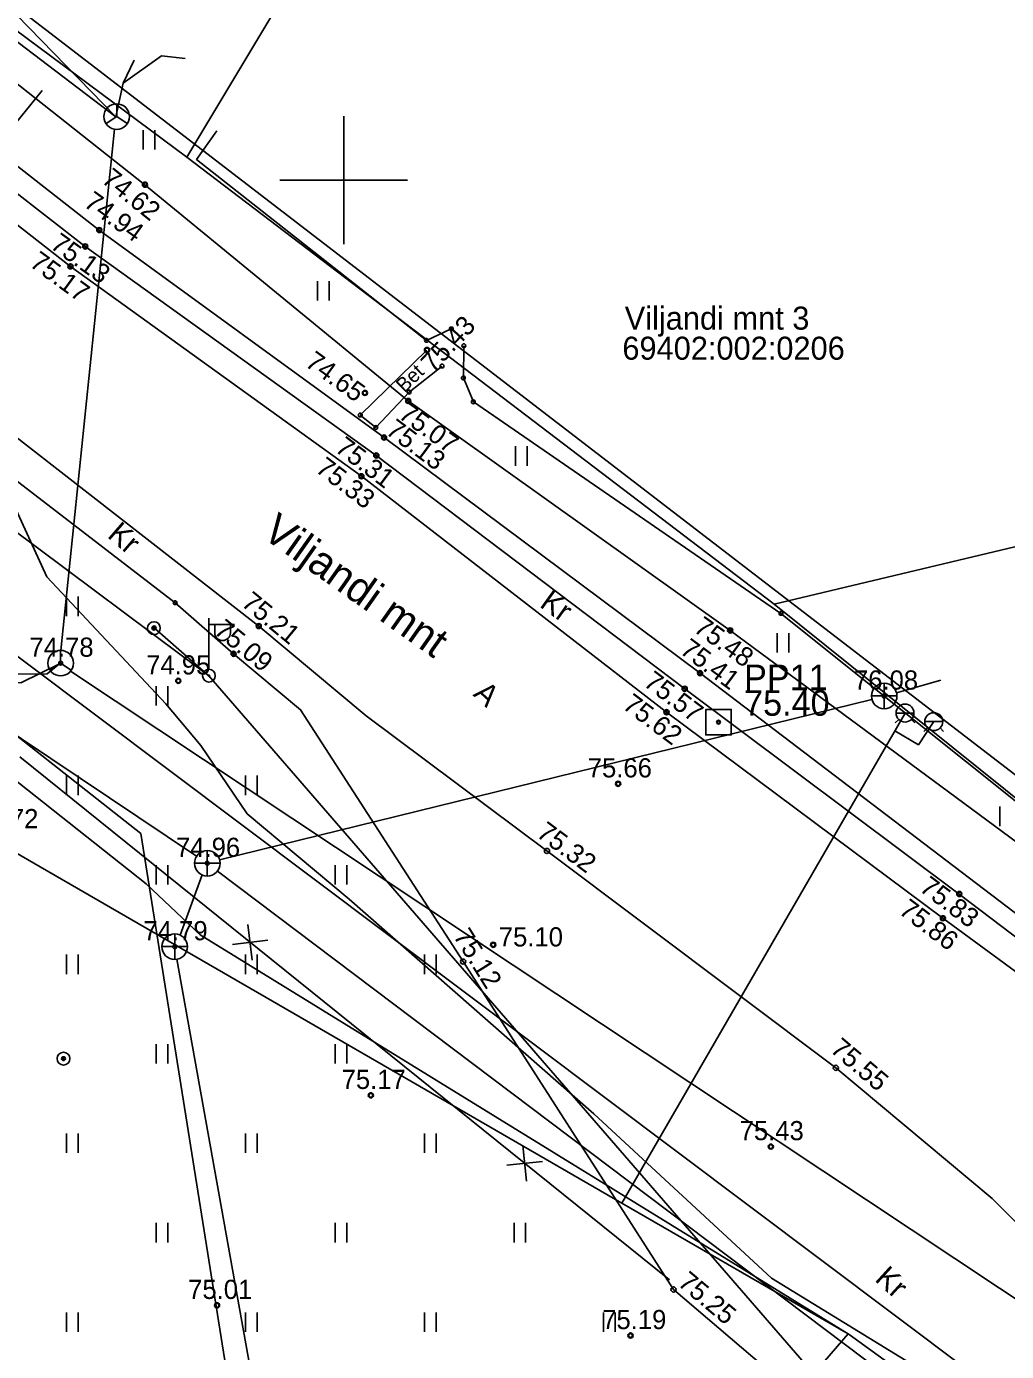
# Model space of a CAD drawing. Extents: x 631561 to 632340, y 6446672 to 6447246.
# Drawn here: x 632187.6 to 632225.9, y 6446854.2 to 6446906 of the extents above; entities that cross this region are included whole.
import ezdxf

# ---------------------------------------------------------------- set-up
doc = ezdxf.new("R2010")
doc.units = 0
for name, color, linetype in [('AED', 7, 'Continuous'), ('ALUSVORK', 7, 'Continuous'), ('HALJASTUS', 7, 'Continuous'), ('KKAEV', 7, 'Continuous'), ('KORGUS-EH2000', 7, 'Continuous'), ('KTRASS', 7, 'Continuous'), ('MOOTMPUNKT', 7, 'Continuous'), ('MOOTPIIR', 7, 'Continuous'), ('MPOHULIIN', 7, 'Continuous'), ('PIIR', 7, 'Continuous'), ('POST', 7, 'Continuous'), ('RAJATIS', 7, 'Continuous'), ('SIKAEV', 7, 'Continuous'), ('SITRASS', 7, 'Continuous'), ('TEE', 7, 'Continuous'), ('VEEKOGU', 7, 'Continuous'), ('VKAEV', 7, 'Continuous'), ('VORK', 7, 'Continuous'), ('VTRASS', 7, 'Continuous')]:
    doc.layers.add(name, color=color, linetype=linetype)

msp = doc.modelspace()

# ---------------------------------------------------------------- linework, layer by layer
at = {"layer": 'AED'}
for points in [[(632195.036, 6446901.931), (632194.244, 6446900.813), (632203.238, 6446893.736), (632204.211, 6446894.182)], [(632238.833, 6446865.671), (632217.105, 6446883.058), (632205.072, 6446891.333), (632204.683, 6446892.265), (632204.699, 6446893.527)]]:
    msp.add_lwpolyline(points, dxfattribs=at)
at = {"layer": 'ALUSVORK'}
msp.add_lwpolyline([(632214.163, 6446879.303), (632215.163, 6446879.303), (632215.163, 6446878.303), (632214.163, 6446878.303)], close=True, dxfattribs=at)
msp.add_circle((632214.663, 6446878.803), 0.05, dxfattribs=at)
at = {"layer": 'HALJASTUS'}
for p, q in [((632192.157, 6446901.961), (632192.157, 6446901.2)), ((632192.612, 6446901.961), (632192.612, 6446901.2)), ((632198.975, 6446896.053), (632198.975, 6446895.292)), ((632199.43, 6446896.053), (632199.43, 6446895.292)), ((632206.721, 6446889.594), (632206.721, 6446888.833)), ((632207.176, 6446889.594), (632207.176, 6446888.833)), ((632189.163, 6446883.712), (632189.163, 6446882.951)), ((632189.619, 6446883.712), (632189.619, 6446882.951)), ((632216.957, 6446882.283), (632216.957, 6446881.522)), ((632217.412, 6446882.283), (632217.412, 6446881.522)), ((632192.663, 6446880.212), (632192.663, 6446879.451)), ((632193.119, 6446880.212), (632193.119, 6446879.451)), ((632189.163, 6446876.712), (632189.163, 6446875.951)), ((632189.619, 6446876.712), (632189.619, 6446875.951)), ((632196.163, 6446876.712), (632196.163, 6446875.951)), ((632196.619, 6446876.712), (632196.619, 6446875.951)), ((632225.671, 6446875.501), (632225.671, 6446874.739)), ((632192.663, 6446873.212), (632192.663, 6446872.451)), ((632193.119, 6446873.212), (632193.119, 6446872.451)), ((632199.663, 6446873.212), (632199.663, 6446872.451)), ((632200.119, 6446873.212), (632200.119, 6446872.451)), ((632189.163, 6446869.712), (632189.163, 6446868.951)), ((632189.619, 6446869.712), (632189.619, 6446868.951)), ((632196.163, 6446869.712), (632196.163, 6446868.951)), ((632196.619, 6446869.712), (632196.619, 6446868.951)), ((632203.163, 6446869.712), (632203.163, 6446868.951)), ((632203.619, 6446869.712), (632203.619, 6446868.951)), ((632192.663, 6446866.212), (632192.663, 6446865.451)), ((632193.119, 6446866.212), (632193.119, 6446865.451)), ((632199.663, 6446866.212), (632199.663, 6446865.451)), ((632200.119, 6446866.212), (632200.119, 6446865.451)), ((632189.163, 6446862.712), (632189.163, 6446861.951)), ((632189.619, 6446862.712), (632189.619, 6446861.951)), ((632196.163, 6446862.712), (632196.163, 6446861.951)), ((632196.619, 6446862.712), (632196.619, 6446861.951)), ((632203.163, 6446862.712), (632203.163, 6446861.951)), ((632203.619, 6446862.712), (632203.619, 6446861.951)), ((632192.663, 6446859.212), (632192.663, 6446858.451)), ((632193.119, 6446859.212), (632193.119, 6446858.451)), ((632199.663, 6446859.212), (632199.663, 6446858.451)), ((632200.119, 6446859.212), (632200.119, 6446858.451)), ((632206.663, 6446859.212), (632206.663, 6446858.451)), ((632207.119, 6446859.212), (632207.119, 6446858.451)), ((632189.163, 6446855.712), (632189.163, 6446854.951)), ((632189.619, 6446855.712), (632189.619, 6446854.951)), ((632196.163, 6446855.712), (632196.163, 6446854.951)), ((632196.619, 6446855.712), (632196.619, 6446854.951)), ((632203.163, 6446855.712), (632203.163, 6446854.951)), ((632203.619, 6446855.712), (632203.619, 6446854.951)), ((632210.163, 6446855.712), (632210.163, 6446854.951)), ((632210.619, 6446855.712), (632210.619, 6446854.951))]:
    msp.add_line(p, q, dxfattribs=at)
at = {"layer": 'KKAEV'}
for p, q in [((632221.145, 6446879.326), (632221.145, 6446880.326)), ((632220.645, 6446879.826), (632221.645, 6446879.826)), ((632194.665, 6446872.782), (632194.665, 6446873.782)), ((632194.165, 6446873.282), (632195.165, 6446873.282)), ((632193.389, 6446869.521), (632193.389, 6446870.521)), ((632192.889, 6446870.021), (632193.889, 6446870.021))]:
    msp.add_line(p, q, dxfattribs=at)
for centre in [(632221.145, 6446879.826), (632194.665, 6446873.282), (632193.389, 6446870.021)]:
    msp.add_circle(centre, 0.5, dxfattribs=at)
at = {"layer": 'KORGUS-EH2000'}
for centre in [(632192.226, 6446899.826), (632190.439, 6446898.05), (632189.892, 6446897.409), (632189.311, 6446896.629), (632203.259, 6446893.359), (632200.83, 6446891.68), (632202.526, 6446891.368), (632201.58, 6446889.937), (632201.277, 6446889.232), (632200.693, 6446888.421), (632196.675, 6446882.561), (632215.121, 6446882.389), (632195.692, 6446881.475), (632213.943, 6446880.719), (632193.53, 6446880.418), (632213.34, 6446880.109), (632212.63, 6446879.192), (632210.736, 6446876.391), (632207.953, 6446873.764), (632224.082, 6446872.08), (632223.444, 6446871.13), (632205.849, 6446870.094), (632204.673, 6446869.435), (632219.253, 6446865.281), (632201.063, 6446864.205), (632216.711, 6446862.2), (632212.902, 6446856.61), (632195.047, 6446855.991), (632211.222, 6446854.81)]:
    msp.add_circle(centre, 0.1, dxfattribs=at)
at = {"layer": 'KTRASS'}
for p, q in [((632196.255, 6446870.885), (632196.425, 6446869.495)), ((632195.645, 6446870.105), (632197.034, 6446870.275)), ((632207.002, 6446862.239), (632207.153, 6446860.847)), ((632206.381, 6446861.468), (632207.773, 6446861.618))]:
    msp.add_line(p, q, dxfattribs=at)
for points in [[(632195.33, 6446848.56), (632195.82, 6446850.89), (632192.069, 6446874.442), (632167.524, 6446893.769)], [(632194.246, 6446873.555), (632169.139, 6446890.381)], [(632221.63, 6446879.947), (632223.366, 6446880.439)], [(632195.145, 6446873.423), (632220.664, 6446879.691)], [(632212.74, 6446856.984), (632187.337, 6446877.44)], [(632193.599, 6446870.475), (632194.459, 6446872.826)], [(632225.733, 6446849.845), (632195.059, 6446872.974)], [(632196.875, 6446850.555), (632193.479, 6446869.529)]]:
    msp.add_lwpolyline(points, dxfattribs=at)
at = {"layer": 'MOOTMPUNKT'}
for centre in [(632192.226, 6446899.826), (632190.439, 6446898.05), (632189.892, 6446897.409), (632189.311, 6446896.629), (632204.211, 6446894.182), (632203.238, 6446893.736), (632204.699, 6446893.527), (632203.259, 6446893.359), (632203.847, 6446892.731), (632204.683, 6446892.265), (632200.83, 6446891.68), (632202.559, 6446891.714), (632202.526, 6446891.368), (632205.072, 6446891.333), (632200.649, 6446890.814), (632201.259, 6446890.329), (632201.58, 6446889.937), (632201.277, 6446889.232), (632200.693, 6446888.421), (632193.405, 6446883.473), (632217.105, 6446883.058), (632192.575, 6446882.479), (632192.583, 6446882.49), (632196.675, 6446882.561), (632215.121, 6446882.389), (632188.928, 6446881.111), (632195.692, 6446881.475), (632213.943, 6446880.719), (632193.53, 6446880.418), (632213.34, 6446880.109), (632221.145, 6446879.826), (632212.63, 6446879.192), (632214.663, 6446878.803), (632210.736, 6446876.391), (632194.665, 6446873.282), (632224.082, 6446872.08), (632223.444, 6446871.13), (632193.389, 6446870.021), (632205.849, 6446870.094), (632189.039, 6446865.641), (632201.063, 6446864.205), (632216.711, 6446862.2), (632195.047, 6446855.991), (632211.222, 6446854.81)]:
    msp.add_circle(centre, 0.075, dxfattribs=at)
at = {"layer": 'MOOTPIIR'}
msp.add_lwpolyline([(632169.61, 6446829.87), (632142.262, 6446852.711), (632151.206, 6446871.586), (632182.183, 6446910.629), (632246.769, 6446860.993), (632236.902, 6446846.053), (632244.743, 6446840.746), (632239.746, 6446832.9), (632233.476, 6446836.186), (632212.267, 6446807.045), (632169.61, 6446829.87)], dxfattribs=at)
at = {"layer": 'MPOHULIIN'}
msp.add_lwpolyline([(632245.528, 6446862.435), (632228.766, 6446841.325), (632194.728, 6446880.62), (632171.363, 6446898.055)], dxfattribs=at)
at = {"layer": 'PIIR'}
for points in [[(632093.6, 6446975.41), (631995.53, 6447049.4), (631993.58, 6447052.43), (631994.22, 6447055.83), (632002.76, 6447087.82), (632054.12, 6447082.79), (632124.54, 6447080.27), (632187.01, 6447041.21), (632194.95, 6447015.56), (632199.45, 6446977.25), (632264.6, 6446987.12), (632272.99, 6446920.18), (632197.77, 6446907.43), (632193.86, 6446900.9)], [(632216.84, 6446883.42), (632193.86, 6446900.9), (632197.77, 6446907.43), (632272.99, 6446920.18), (632277.21, 6446897.8)], [(632318.09, 6446841.7), (632291.35, 6446838.41), (632275.32, 6446841.91), (632250, 6446856.81), (632216.84, 6446883.42), (632277.21, 6446897.8), (632277.79, 6446894.25), (632307.29, 6446899.81)], [(632230.07, 6446849.21), (632225.35, 6446845.6), (632210.18, 6446834.15), (632196.05, 6446823.6), (632178.16, 6446835.13), (632161.11, 6446845.26), (632144.49, 6446854.46), (632146.53, 6446856.73), (632176.14, 6446889.7)]]:
    msp.add_lwpolyline(points, close=True, dxfattribs=at)
for points in [[(632256.4, 6446831.72), (632230.07, 6446849.21), (632176.14, 6446889.7), (632177.37, 6446891.07), (632112.53, 6446943.41), (632062.29, 6446979.32)], [(632129.11, 6446949.02), (632193.86, 6446900.9), (632216.84, 6446883.42), (632250, 6446856.81), (632275.32, 6446841.91)]]:
    msp.add_lwpolyline(points, dxfattribs=at)
at = {"layer": 'POST'}
for p, q in [((632194.728, 6446880.87), (632194.728, 6446882.87)), ((632194.728, 6446882.62), (632195.728, 6446882.62)), ((632194.955, 6446882.299), (632194.955, 6446882.62)), ((632195.567, 6446882.299), (632195.567, 6446882.62)), ((632194.728, 6446880.62), (632194.728, 6446880.62))]:
    msp.add_line(p, q, dxfattribs=at)
msp.add_lwpolyline([(632194.728, 6446880.62), (632192.583, 6446882.49)], dxfattribs=at)
for centre, radius in [((632192.575, 6446882.479), 0.25), ((632192.575, 6446882.479), 0.0234), ((632194.728, 6446880.62), 0.25), ((632194.728, 6446880.62), 0.0234), ((632189.039, 6446865.641), 0.25), ((632189.039, 6446865.641), 0.0234)]:
    msp.add_circle(centre, radius, dxfattribs=at)
msp.add_arc((632195.261, 6446882.299), 0.306, 180, 0, dxfattribs=at)
at = {"layer": 'RAJATIS'}
msp.add_lwpolyline([(632203.847, 6446892.731), (632202.559, 6446891.714), (632201.259, 6446890.329), (632200.649, 6446890.814), (632203.259, 6446893.359)], dxfattribs=at)
at = {"layer": 'SIKAEV'}
for p, q in [((632191.12, 6446902.989), (632191.12, 6446902.489)), ((632191.12, 6446902.489), (632190.705, 6446902.214)), ((632191.12, 6446902.489), (632191.535, 6446902.214)), ((632188.928, 6446881.111), (632188.513, 6446880.836)), ((632188.928, 6446881.611), (632188.928, 6446881.111)), ((632188.928, 6446881.111), (632189.343, 6446880.836))]:
    msp.add_line(p, q, dxfattribs=at)
for centre in [(632191.12, 6446902.489), (632188.928, 6446881.111)]:
    msp.add_circle(centre, 0.5, dxfattribs=at)
at = {"layer": 'SITRASS'}
for points in [[(632191.09, 6446902.484), (632181.689, 6446909.634)], [(632191.09, 6446902.484), (632185.239, 6446908.472)], [(632191.09, 6446902.484), (632191.378, 6446903.797), (632192.871, 6446904.866), (632193.796, 6446904.766)], [(632191.378, 6446903.797), (632191.802, 6446904.691)], [(632235.252, 6446839.138), (632236.889, 6446842.565), (632237.689, 6446844.197), (632234.638, 6446846.612), (632230.231, 6446849.407), (632222.966, 6446853.233), (632216.736, 6446857.056), (632209.792, 6446863.478), (632200.214, 6446871.874), (632196.223, 6446875.218), (632194.407, 6446877.89), (632193.041, 6446879.518), (632188.388, 6446884.49), (632186.971, 6446887.586), (632185.98, 6446888.872), (632180.307, 6446893.77), (632188.204, 6446903.509)], [(632188.935, 6446881.611), (632191.04, 6446901.996)], [(632188.88, 6446881.08), (632187.374, 6446880.344), (632185.608, 6446880.542), (632183.954, 6446882.063), (632182.279, 6446884.336), (632175.9, 6446889.96), (632169.041, 6446895.497)], [(632188.88, 6446881.08), (632188.403, 6446880.691), (632183.565, 6446880.657), (632183.401, 6446880.709)], [(632239.884, 6446847.31), (632232.569, 6446852.072), (632189.313, 6446880.792)]]:
    msp.add_lwpolyline(points, dxfattribs=at)
at = {"layer": 'TEE'}
for points in [[(632244.253, 6446856.874), (632241.799, 6446858.602), (632238.974, 6446860.88), (632230.651, 6446867.093), (632224.082, 6446872.08), (632213.34, 6446880.109), (632201.277, 6446889.232), (632189.892, 6446897.409), (632181.03, 6446904.294), (632179.374, 6446905.801), (632178.584, 6446906.806)], [(632177.548, 6446905.82), (632189.311, 6446896.629), (632200.693, 6446888.421), (632212.63, 6446879.192), (632223.444, 6446871.13), (632235.978, 6446861.93), (632241.584, 6446857.851), (632243.784, 6446856.247)], [(632242.644, 6446839.657), (632236.044, 6446844.9), (632232.995, 6446847.772), (632230.219, 6446852.089), (632230.219, 6446854.075), (632228.592, 6446856.956), (632225.374, 6446860.176), (632219.253, 6446865.281), (632207.953, 6446873.764), (632200.875, 6446879.055), (632200.875, 6446879.056), (632200.874, 6446879.055), (632200.875, 6446879.056), (632200.875, 6446879.056), (632200.873, 6446879.055), (632200.874, 6446879.055), (632200.874, 6446879.055), (632200.875, 6446879.055), (632196.675, 6446882.561), (632185.684, 6446891.109), (632173.518, 6446900.239)], [(632172.865, 6446899.234), (632184.91, 6446890.002), (632193.405, 6446883.473), (632195.692, 6446881.475), (632198.311, 6446879.285), (632198.31, 6446879.285), (632198.311, 6446879.286), (632198.311, 6446879.286), (632198.31, 6446879.285), (632198.31, 6446879.286), (632198.311, 6446879.286), (632198.311, 6446879.286), (632198.31, 6446879.285), (632198.311, 6446879.285), (632204.673, 6446869.435), (632212.902, 6446856.61), (632220.345, 6446850.26), (632231.437, 6446844.4), (632232.958, 6446843.715), (632227.905, 6446838.74)]]:
    msp.add_lwpolyline(points, dxfattribs=at)
at = {"layer": 'VEEKOGU'}
msp.add_lwpolyline([(632178.978, 6446907.11), (632180.866, 6446905.532), (632190.439, 6446898.05), (632201.58, 6446889.937), (632213.943, 6446880.719), (632236.164, 6446863.802), (632236.793, 6446863.661), (632237.41, 6446863.952), (632237.749, 6446864.514), (632237.854, 6446865.418), (632237.554, 6446865.811), (632215.121, 6446882.389), (632202.526, 6446891.368), (632192.226, 6446899.826), (632180.948, 6446908.736)], dxfattribs=at)
at = {"layer": 'VKAEV'}
for p, q in [((632221.61, 6446879.158), (632222.31, 6446879.158)), ((632221.712, 6446878.91), (632221.573, 6446878.77)), ((632222.207, 6446878.91), (632222.347, 6446878.77)), ((632222.836, 6446878.575), (632222.696, 6446878.435)), ((632222.734, 6446878.823), (632223.434, 6446878.823)), ((632223.331, 6446878.575), (632223.471, 6446878.435))]:
    msp.add_line(p, q, dxfattribs=at)
for centre in [(632221.96, 6446879.158), (632223.084, 6446878.823)]:
    msp.add_circle(centre, 0.35, dxfattribs=at)
at = {"layer": 'VORK'}
for p, q in [((632200, 6446902.5), (632200, 6446897.5)), ((632197.5, 6446900), (632202.5, 6446900))]:
    msp.add_line(p, q, dxfattribs=at)
at = {"layer": 'VTRASS'}
for points in [[(632243.067, 6446838.362), (632229.087, 6446848.104), (632219.78, 6446854.85), (632194.38, 6446870.48), (632192.27, 6446872.48), (632173, 6446887.73), (632166.707, 6446892.722)], [(632219.732, 6446854.878), (632210.884, 6446859.99), (632170.37, 6446883.4), (632159.354, 6446882.948)], [(632210.884, 6446859.99), (632221.96, 6446879.158)], [(632221.555, 6446878.458), (632222.484, 6446877.921), (632223.084, 6446878.823)], [(632188.75, 6446819.33), (632206.83, 6446839.94), (632219.732, 6446854.878)]]:
    msp.add_lwpolyline(points, dxfattribs=at)

# ---------------------------------------------------------------- texts
at = {"layer": 'ALUSVORK'}
for s, p in [('PP11', (632215.663, 6446880.053)), ('75.40', (632215.663, 6446879.053))]:
    msp.add_text(s, height=1, dxfattribs=at).set_placement(p)
at = {"layer": 'KORGUS-EH2000'}
for s, rotation, p in [('74.62', 321.0572, (632190.486, 6446899.948)), ('74.94', 324.2212, (632189.786, 6446899.01)), ('75.13', 324.2857, (632188.477, 6446897.377)), ('75.17', 323.8414, (632187.669, 6446896.666)), ('75.43', 46.9719, (632203.497, 6446892.427)), ('74.65', 323.9743, (632198.446, 6446892.762)), ('75.07', 324.2839, (632202.097, 6446890.734)), ('75.13', 323.3469, (632201.6, 6446890.113)), ('75.31', 322.8058, (632199.616, 6446889.427)), ('75.33', 322.5152, (632198.854, 6446888.631)), ('75.21', 320.6151, (632195.953, 6446883.39)), ('75.09', 320.7936, (632194.887, 6446882.306)), ('75.48', 324.2953, (632213.645, 6446882.377)), ('75.41', 323.2991, (632213.11, 6446881.528)), ('75.57', 323, (632211.687, 6446880.261)), ('75.62', 323.0714, (632210.866, 6446879.373)), ('75.32', 323.3358, (632207.5, 6446874.361)), ('75.83', 322.8778, (632222.48, 6446872.234)), ('75.86', 322.7181, (632221.674, 6446871.347)), ('75.12', 302.0138, (632204.265, 6446870.437)), ('75.55', 319.7532, (632218.99, 6446865.94)), ('75.25', 319.9328, (632213.029, 6446856.805))]:
    msp.add_text(s, height=0.75, rotation=rotation, dxfattribs=at).set_placement(p)
for s, p in [('74.78', (632187.707, 6446881.361)), ('74.95', (632192.274, 6446880.668)), ('76.08', (632219.961, 6446880.076)), ('75.66', (632209.549, 6446876.641)), ('74.72', (632185.548, 6446874.654)), ('74.96', (632193.44, 6446873.532)), ('74.79', (632192.168, 6446870.271)), ('75.10', (632206.069, 6446870.028)), ('75.17', (632199.919, 6446864.455)), ('75.43', (632215.49, 6446862.45)), ('75.01', (632193.915, 6446856.241)), ('75.19', (632210.113, 6446855.06))]:
    msp.add_text(s, height=0.75, dxfattribs=at).set_placement(p)
at = {"layer": 'PIIR'}
for s, p in [('Viljandi mnt 3', (632210.994, 6446894.156)), ('69402:002:0206', (632210.902, 6446892.98))]:
    msp.add_text(s, height=0.9, dxfattribs=at).set_placement(p)
at = {"layer": 'RAJATIS'}
msp.add_text('Bet', height=0.5625, rotation=44.1515, dxfattribs=at).set_placement((632202.379, 6446891.664))
at = {"layer": 'TEE'}
for s, height, rotation, p in [('Viljandi mnt', 1.2, 324.8009, (632196.753, 6446886.066)), ('Kr', 0.85, 319.217, (632190.717, 6446886.062)), ('Kr', 0.85, 324.3417, (632207.624, 6446883.341)), ('A', 0.85, 317.4919, (632205.034, 6446879.859)), ('Kr', 0.85, 317.7068, (632220.739, 6446856.973))]:
    msp.add_text(s, height=height, rotation=rotation, dxfattribs=at).set_placement(p)

doc.saveas('drawing.dxf')
